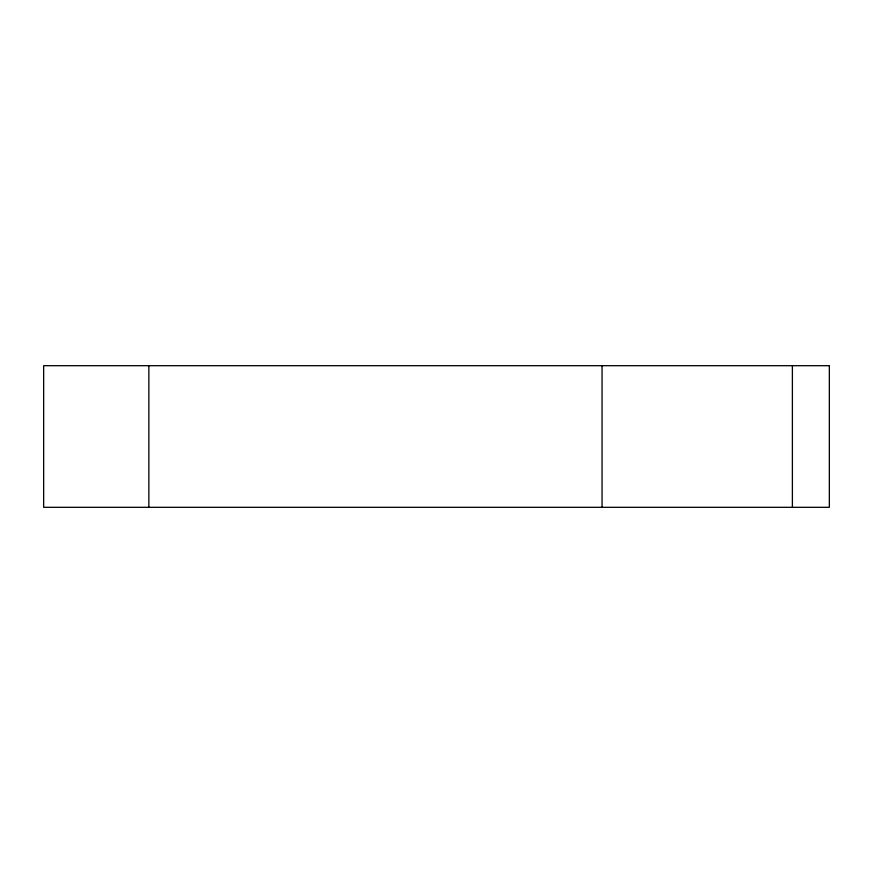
<?xml version="1.0" encoding="UTF-8"?>
<svg xmlns="http://www.w3.org/2000/svg" width="873" height="873" viewBox="0 0 873 873"><rect width="100%" height="100%" fill="white"/><g stroke="black" fill="none" stroke-linecap="round" stroke-linejoin="round"><path stroke-width="1.31" d="M792.389 365.689L792.389 507.311M602.054 365.689L602.054 507.311M148.857 365.689L148.857 507.311M829.35 365.689L43.65 365.689L43.65 507.311L829.35 507.311L829.35 365.689"/></g></svg>
